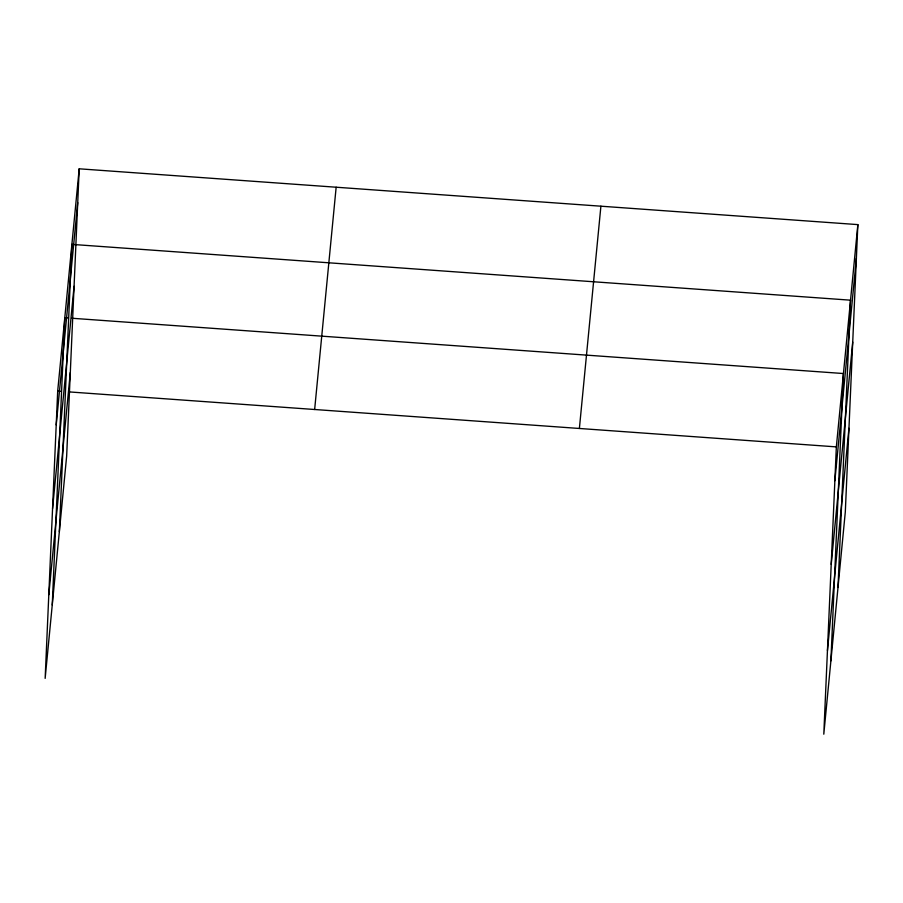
<?xml version="1.0" encoding="UTF-8"?>
<svg xmlns="http://www.w3.org/2000/svg" width="903" height="903" viewBox="0 0 903 903"><rect width="100%" height="100%" fill="white"/><g stroke="black" fill="none" stroke-linecap="round" stroke-linejoin="round"><path stroke-width="1.35" d="M79.204 168.805L57.69 391.089L45.15 678.39L66.653 456.117L79.204 168.805L857.85 224.61L845.31 511.911L823.796 734.195L836.347 446.883L857.85 224.61M52.25 605.044L64.79 317.732L67.59 317.935M59.35 531.686L71.89 244.386L850.536 300.18L837.995 587.481M830.895 660.838L843.436 373.537L71.777 318.24M56.212 424.918L77.726 202.633M52.566 508.558L74.069 286.285M48.807 594.75L70.31 372.465M314.65 409.499L336.153 187.226M579.387 428.474L600.901 206.189M834.869 480.712L856.371 258.427M831.211 564.364L852.725 342.079M827.453 650.544L848.955 428.259M57.69 391.089L60.49 391.292M68.865 391.891L836.347 446.883"/></g></svg>
